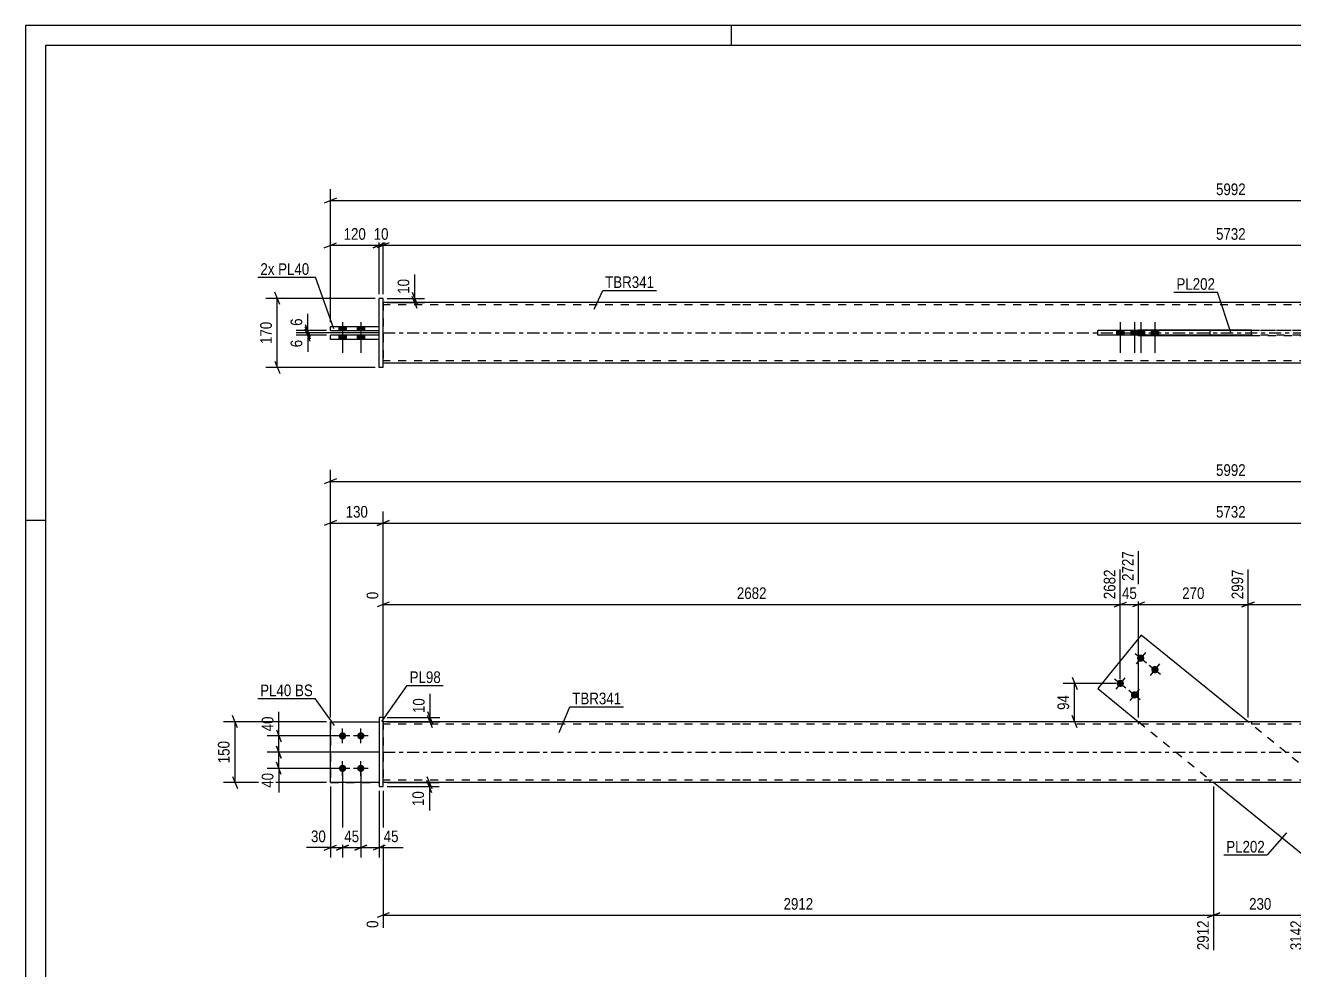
# Model space of a CAD drawing. Header units: millimetres. Extents: x 0 to 594, y 0 to 420.
# Drawn here: x 0 to 312.5, y 187.3 to 420 of the extents above; entities that cross this region are included whole.
import ezdxf

# ---------------------------------------------------------------- set-up
doc = ezdxf.new("R2010")
doc.units = ezdxf.units.MM
doc.linetypes.add('DXK_LINE_DOT2', pattern=[3.9198, 1.9599, -1.9599])
doc.linetypes.add('DXK_LINE_DOT3', pattern=[5.9187, 2.979, -0.9799, 0.9799, -0.9799])
doc.styles.add('Arial Narrow', font='ARIALN.TTF', dxfattribs={"height": 0.2})

# ---------------------------------------------------------------- blocks, each defined once
blk = doc.blocks.new('Unknown-580874268-1129')
at = {"color": 5, "linetype": 'Continuous'}
for p, q in [((594, 420), (0, 420)), ((0, 420), (0, 0)), ((174, 415), (174, 420)), ((589, 415), (5, 415)), ((5, 415), (5, 5)), ((5, 298), (0, 298))]:
    blk.add_line(p, q, dxfattribs=at)
blk = doc.blocks.new('Part-580874268-1928 - 1901')
at = {"color": 2, "linetype": 'Continuous'}
for p, q in [((75.17, 233.42), (75.17, 248.42)), ((75.17, 248.42), (87.17, 248.42)), ((87.17, 233.42), (75.17, 233.42))]:
    blk.add_line(p, q, dxfattribs=at)
at = {"color": 7, "linetype": 'DXK_LINE_DOT2'}
blk.add_line((87.17, 248.42), (87.17, 233.42), dxfattribs=at)
blk = doc.blocks.new('Part-580874268-1912 - 1901')
at = {"color": 2, "linetype": 'Continuous'}
for p, q in [((176.17, 248.42), (88.17, 248.42)), ((417.88, 248.42), (176.27, 248.42)), ((176.17, 233.42), (88.17, 233.42)), ((417.88, 233.42), (176.27, 233.42))]:
    blk.add_line(p, q, dxfattribs=at)
at = {"color": 7, "linetype": 'DXK_LINE_DOT2'}
for p, q in [((88.17, 248.42), (88.17, 233.42)), ((176.17, 247.82), (88.17, 247.82)), ((417.88, 247.82), (176.27, 247.82)), ((274.22, 248.42), (274.22, 247.82)), ((302.16, 248.42), (302.16, 247.82)), ((176.17, 234.02), (88.17, 234.02)), ((417.88, 234.02), (176.27, 234.02)), ((291.99, 233.42), (291.99, 234.02))]:
    blk.add_line(p, q, dxfattribs=at)
at = {"color": 7, "linetype": 'DXK_LINE_DOT3'}
for p, q in [((88.17, 240.92), (176.17, 240.92)), ((176.27, 240.92), (417.88, 240.92))]:
    blk.add_line(p, q, dxfattribs=at)
blk = doc.blocks.new('Part-580874268-1933 - 1901')
at = {"color": 7, "linetype": 'DXK_LINE_DOT2'}
for p, q in [((75.17, 248.42), (75.17, 233.42)), ((75.17, 248.42), (87.17, 248.42)), ((87.17, 248.42), (87.17, 233.42)), ((75.17, 233.42), (87.17, 233.42))]:
    blk.add_line(p, q, dxfattribs=at)
blk = doc.blocks.new('Part-580874268-1938 - 1901')
at = {"color": 2, "linetype": 'Continuous'}
for p, q in [((88.17, 249.42), (87.17, 249.42)), ((87.17, 249.42), (87.17, 232.42)), ((88.17, 232.42), (88.17, 249.42)), ((87.17, 232.42), (88.17, 232.42))]:
    blk.add_line(p, q, dxfattribs=at)
blk = doc.blocks.new('Part-580874268-1943 - 1901')
at = {"color": 2, "linetype": 'Continuous'}
for p, q in [((274.98, 269.77), (264.27, 256.57)), ((301.32, 248.42), (274.98, 269.77)), ((264.27, 256.57), (274.32, 248.42)), ((319.17, 212.06), (292.83, 233.42)), ((329.88, 225.27), (319.82, 233.42)), ((319.17, 212.06), (329.88, 225.27))]:
    blk.add_line(p, q, dxfattribs=at)
at = {"color": 7, "linetype": 'DXK_LINE_DOT2'}
for p, q in [((274.76, 248.07), (274.32, 248.42)), ((274.32, 248.42), (292.83, 233.42)), ((319.82, 233.42), (301.32, 248.42))]:
    blk.add_line(p, q, dxfattribs=at)
blk = doc.blocks.new('Bolt-580874268-1945 - 1901')
at = {"linetype": 'Continuous'}
for points in [[(78.17, 244.02, -1), (78.17, 245.82, -1)], [(82.67, 244.02, -1), (82.67, 245.82, -1)], [(78.17, 236.02, -1), (78.17, 237.82, -1)], [(82.67, 236.02, -1), (82.67, 237.82, -1)]]:
    blk.add_hatch(color=1, dxfattribs=at).paths.add_polyline_path(points)
at = {"color": 1, "linetype": 'Continuous'}
for p, q in [((79.97, 244.92), (76.37, 244.92)), ((78.17, 243.12), (78.17, 246.72)), ((84.47, 244.92), (80.87, 244.92)), ((82.67, 243.12), (82.67, 246.72)), ((78.17, 235.12), (78.17, 238.72)), ((82.67, 235.12), (82.67, 238.72)), ((79.97, 236.92), (76.37, 236.92)), ((84.47, 236.92), (80.87, 236.92))]:
    blk.add_line(p, q, dxfattribs=at)
blk = doc.blocks.new('Bolt-580874268-1946 - 1901')
at = {"linetype": 'Continuous'}
for points in [[(275.43, 264.77, -1), (274.29, 263.37, -1)], [(278.92, 261.94, -1), (277.79, 260.54, -1)], [(270.39, 258.56, -1), (269.26, 257.16, -1)], [(273.89, 255.72, -1), (272.75, 254.33, -1)]]:
    blk.add_hatch(color=1, dxfattribs=at).paths.add_polyline_path(points)
at = {"color": 1, "linetype": 'Continuous'}
for p, q in [((273.46, 265.21), (276.26, 262.94)), ((276, 265.47), (273.73, 262.68)), ((279.49, 262.64), (277.22, 259.84)), ((276.96, 262.37), (279.76, 260.11)), ((268.43, 258.99), (271.22, 256.73)), ((270.96, 259.26), (268.69, 256.46)), ((274.45, 256.42), (272.19, 253.63)), ((271.92, 256.16), (274.72, 253.89))]:
    blk.add_line(p, q, dxfattribs=at)
blk = doc.blocks.new('Part-580874268-2347 - 2328')
at = {"color": 2, "linetype": 'Continuous'}
for p, q in [((75.17, 342.63), (75.17, 343.63)), ((87.17, 343.63), (75.17, 343.63)), ((87.17, 342.63), (75.17, 342.63))]:
    blk.add_line(p, q, dxfattribs=at)
at = {"color": 7, "linetype": 'DXK_LINE_DOT2'}
blk.add_line((87.17, 342.63), (87.17, 343.63), dxfattribs=at)
blk = doc.blocks.new('Bolt-580874268-2331 - 2328')
at = {"linetype": 'Continuous'}
for points in [[(77.27, 344.83), (79.07, 344.83), (79.07, 345.83), (77.27, 345.83)], [(77.27, 344.83), (79.07, 344.83), (79.07, 345.83), (77.27, 345.83)], [(81.77, 344.83), (83.57, 344.83), (83.57, 345.83), (81.77, 345.83)], [(81.77, 344.83), (83.57, 344.83), (83.57, 345.83), (81.77, 345.83)], [(77.27, 342.63), (79.07, 342.63), (79.07, 343.63), (77.27, 343.63)], [(77.27, 342.63), (79.07, 342.63), (79.07, 343.63), (77.27, 343.63)], [(81.77, 342.63), (83.57, 342.63), (83.57, 343.63), (81.77, 343.63)], [(81.77, 342.63), (83.57, 342.63), (83.57, 343.63), (81.77, 343.63)]]:
    blk.add_hatch(color=1, dxfattribs=at).paths.add_polyline_path(points)
at = {"color": 1, "linetype": 'Continuous'}
for p, q in [((77.27, 345.83), (77.27, 344.83)), ((77.27, 345.83), (77.27, 344.83)), ((78.17, 346.83), (78.17, 339.33)), ((78.17, 346.83), (78.17, 339.33)), ((79.07, 345.83), (79.07, 344.83)), ((79.07, 345.83), (79.07, 344.83)), ((81.77, 345.83), (81.77, 344.83)), ((81.77, 345.83), (81.77, 344.83)), ((82.67, 346.83), (82.67, 339.33)), ((82.67, 346.83), (82.67, 339.33)), ((83.57, 345.83), (83.57, 344.83)), ((83.57, 345.83), (83.57, 344.83)), ((77.27, 343.63), (77.27, 342.63)), ((77.27, 343.63), (77.27, 342.63)), ((79.07, 343.63), (79.07, 342.63)), ((79.07, 343.63), (79.07, 342.63)), ((81.77, 343.63), (81.77, 342.63)), ((81.77, 343.63), (81.77, 342.63)), ((83.57, 343.63), (83.57, 342.63)), ((83.57, 343.63), (83.57, 342.63))]:
    blk.add_line(p, q, dxfattribs=at)
blk = doc.blocks.new('Part-580874268-2336 - 2328')
at = {"color": 2, "linetype": 'Continuous'}
for p, q in [((264.27, 343.63), (264.27, 344.83)), ((302.16, 344.83), (264.27, 344.83)), ((274.98, 343.63), (274.98, 344.83)), ((302.16, 343.63), (264.27, 343.63))]:
    blk.add_line(p, q, dxfattribs=at)
at = {"color": 7, "linetype": 'DXK_LINE_DOT2'}
for p, q in [((329.88, 344.83), (302.16, 344.83)), ((319.17, 343.63), (319.17, 344.83)), ((329.88, 343.63), (329.88, 344.83)), ((329.88, 343.63), (302.16, 343.63))]:
    blk.add_line(p, q, dxfattribs=at)
blk = doc.blocks.new('Part-580874268-2337 - 2328')
at = {"color": 2, "linetype": 'Continuous'}
for p, q in [((88.17, 352.73), (87.17, 352.73)), ((87.17, 335.73), (87.17, 352.73)), ((88.17, 335.73), (88.17, 352.73)), ((88.17, 335.73), (87.17, 335.73))]:
    blk.add_line(p, q, dxfattribs=at)
blk = doc.blocks.new('Part-580874268-2342 - 2328')
at = {"color": 2, "linetype": 'Continuous'}
for p, q in [((75.17, 344.83), (75.17, 345.83)), ((75.17, 345.83), (87.17, 345.83)), ((75.17, 344.83), (87.17, 344.83))]:
    blk.add_line(p, q, dxfattribs=at)
at = {"color": 7, "linetype": 'DXK_LINE_DOT2'}
blk.add_line((87.17, 344.83), (87.17, 345.83), dxfattribs=at)
blk = doc.blocks.new('Part-580874268-2367 - 2328')
at = {"color": 2, "linetype": 'Continuous'}
for p, q in [((176.17, 351.73), (88.17, 351.73)), ((417.88, 351.73), (176.27, 351.73)), ((302.16, 344.93), (274.22, 344.93)), ((274.22, 344.83), (274.22, 344.93)), ((291.99, 344.83), (291.99, 344.93)), ((302.16, 343.53), (302.16, 344.93)), ((274.22, 343.63), (274.22, 343.53)), ((302.16, 343.53), (274.22, 343.53)), ((291.99, 343.63), (291.99, 343.53)), ((176.17, 336.73), (88.17, 336.73)), ((417.88, 336.73), (176.27, 336.73))]:
    blk.add_line(p, q, dxfattribs=at)
at = {"color": 7, "linetype": 'DXK_LINE_DOT2'}
for p, q in [((88.17, 351.73), (88.17, 336.73)), ((176.17, 351.13), (88.17, 351.13)), ((417.88, 351.13), (176.27, 351.13)), ((274.22, 343.53), (274.22, 344.83)), ((291.99, 343.53), (291.99, 344.83)), ((302.16, 344.93), (319.92, 344.93)), ((319.92, 343.53), (302.16, 343.53)), ((176.17, 337.33), (88.17, 337.33)), ((417.88, 337.33), (176.27, 337.33))]:
    blk.add_line(p, q, dxfattribs=at)
at = {"color": 7, "linetype": 'DXK_LINE_DOT3'}
for p, q in [((88.17, 344.23), (176.17, 344.23)), ((176.27, 344.23), (417.88, 344.23))]:
    blk.add_line(p, q, dxfattribs=at)
blk = doc.blocks.new('Bolt-580874268-2373 - 2328')
at = {"linetype": 'Continuous'}
for points in [[(270.72, 344.83), (268.92, 344.83), (268.92, 343.63), (270.72, 343.63)], [(274.22, 344.83), (272.42, 344.83), (272.42, 343.63), (274.22, 343.63)], [(275.76, 344.83), (273.96, 344.83), (273.96, 343.63), (275.76, 343.63)], [(279.26, 344.83), (277.46, 344.83), (277.46, 343.63), (279.26, 343.63)]]:
    blk.add_hatch(color=1, dxfattribs=at).paths.add_polyline_path(points)
at = {"color": 1, "linetype": 'Continuous'}
for p, q in [((268.92, 344.83), (268.92, 343.63)), ((269.82, 346.83), (269.82, 339.33)), ((270.72, 344.83), (270.72, 343.63)), ((272.42, 344.83), (272.42, 343.63)), ((273.32, 346.83), (273.32, 339.33)), ((273.96, 344.83), (273.96, 343.63)), ((274.22, 344.83), (274.22, 343.63)), ((274.86, 346.83), (274.86, 339.33)), ((275.76, 344.83), (275.76, 343.63)), ((277.46, 344.83), (277.46, 343.63)), ((278.36, 346.83), (278.36, 339.33)), ((279.26, 344.83), (279.26, 343.63))]:
    blk.add_line(p, q, dxfattribs=at)
blk = doc.blocks.new('StraightDimension-580874268-2155 - 1901')
at = {"color": 7, "linetype": 'Continuous'}
for p, q in [((292.83, 232.42), (292.83, 192.13)), ((315.79, 219.59), (315.79, 192.13)), ((294.33, 201.34), (291.33, 200.14)), ((292.83, 200.74), (315.79, 200.74)), ((314.29, 200.14), (317.29, 201.34))]:
    blk.add_line(p, q, dxfattribs=at)
at = {"color": 0}
blk.add_wipeout([(307.65, 201.49), (307.65, 205.69), (300.97, 205.69), (300.97, 201.49)], dxfattribs=at)
at = {"color": 0, "linetype": 'Continuous'}
blk.add_wipeout([(315.19, 200.04), (310.99, 200.04), (310.99, 191.53), (315.19, 191.53)], dxfattribs=at)
at = {"color": 3, "style": 'Arial Narrow'}
blk.add_text('230', height=2.863, dxfattribs=at).set_placement((301.57, 202.09))
at = {"color": 3, "linetype": 'Continuous', "style": 'Arial Narrow'}
blk.add_text('3142', height=2.863, rotation=90.0002, dxfattribs=at).set_placement((314.59, 192.13))
blk = doc.blocks.new('StraightDimension-580874268-4121 - 1901')
at = {"color": 7, "linetype": 'Continuous'}
for p, q in [((88.17, 250.42), (88.17, 300.21)), ((89.67, 297.96), (86.67, 296.76)), ((88.17, 297.36), (505.98, 297.36))]:
    blk.add_line(p, q, dxfattribs=at)
at = {"color": 0}
blk.add_wipeout([(301.33, 298.11), (301.33, 302.31), (292.82, 302.31), (292.82, 298.11)], dxfattribs=at)
at = {"color": 3, "style": 'Arial Narrow'}
blk.add_text('5732', height=2.863, dxfattribs=at).set_placement((293.42, 298.71))
blk = doc.blocks.new('StraightDimension-580874268-2125 - 1901')
at = {"color": 7, "linetype": 'Continuous'}
for p, q in [((99.13, 250.92), (100.33, 247.92)), ((89.17, 249.42), (102.13, 249.42)), ((89.17, 248.42), (102.13, 248.42)), ((100.33, 246.92), (99.13, 249.92)), ((99.73, 248.42), (99.73, 249.42))]:
    blk.add_line(p, q, dxfattribs=at)
at = {"color": 0}
blk.add_wipeout([(98.98, 254.8), (94.78, 254.8), (94.78, 249.94), (98.98, 249.94)], dxfattribs=at)
at = {"color": 7, "linetype": 'Continuous'}
blk.add_line((99.73, 249.42), (99.73, 255.32), dxfattribs=at)
blk.add_line((99.73, 249.42), (99.73, 255.32), dxfattribs=at)
at = {"color": 3, "style": 'Arial Narrow'}
blk.add_text('10', height=2.863, rotation=90.0002, dxfattribs=at).set_placement((98.38, 250.54))
blk = doc.blocks.new('StraightDimension-580874268-2235 - 1901')
at = {"color": 7, "linetype": 'Continuous'}
for p, q in [((274.32, 249.42), (274.32, 290.42)), ((301.32, 249.42), (301.32, 285.92)), ((275.82, 277.91), (272.82, 276.71)), ((274.32, 277.31), (301.32, 277.31)), ((299.82, 276.71), (302.82, 277.91))]:
    blk.add_line(p, q, dxfattribs=at)
at = {"color": 0, "linetype": 'Continuous'}
blk.add_wipeout([(300.72, 286.52), (296.52, 286.52), (296.52, 278.01), (300.72, 278.01)], dxfattribs=at)
at = {"color": 0}
blk.add_wipeout([(291.16, 278.06), (291.16, 282.26), (284.48, 282.26), (284.48, 278.06)], dxfattribs=at)
at = {"color": 3, "linetype": 'Continuous', "style": 'Arial Narrow'}
blk.add_text('2997', height=2.863, rotation=90.0002, dxfattribs=at).set_placement((300.12, 278.61))
at = {"color": 3, "style": 'Arial Narrow'}
blk.add_text('270', height=2.863, dxfattribs=at).set_placement((285.08, 278.66))
blk = doc.blocks.new('StraightDimension-580874268-4122 - 1901')
at = {"color": 7, "linetype": 'Continuous'}
for p, q in [((75.17, 249.42), (75.17, 300.21)), ((88.17, 250.42), (88.17, 300.21)), ((76.67, 297.96), (73.67, 296.76)), ((75.17, 297.36), (88.17, 297.36)), ((86.67, 296.76), (89.67, 297.96))]:
    blk.add_line(p, q, dxfattribs=at)
at = {"color": 0}
blk.add_wipeout([(85.01, 298.11), (85.01, 302.31), (78.33, 302.31), (78.33, 298.11)], dxfattribs=at)
at = {"color": 3, "style": 'Arial Narrow'}
blk.add_text('130', height=2.863, dxfattribs=at).set_placement((78.93, 298.71))
blk = doc.blocks.new('StraightDimension-580874268-2098 - 1901')
at = {"color": 7, "linetype": 'Continuous'}
for p, q in [((77.17, 244.92), (59.62, 244.92)), ((61.87, 246.42), (63.07, 243.42)), ((62.47, 240.92), (62.47, 244.92)), ((87.17, 240.92), (59.62, 240.92)), ((63.07, 239.42), (61.87, 242.42))]:
    blk.add_line(p, q, dxfattribs=at)
at = {"color": 0}
blk.add_wipeout([(61.72, 250.3), (57.52, 250.3), (57.52, 245.44), (61.72, 245.44)], dxfattribs=at)
at = {"color": 7, "linetype": 'Continuous'}
blk.add_line((62.47, 244.92), (62.47, 250.82), dxfattribs=at)
blk.add_line((62.47, 244.92), (62.47, 250.82), dxfattribs=at)
at = {"color": 3, "style": 'Arial Narrow'}
blk.add_text('40', height=2.863, rotation=90.0002, dxfattribs=at).set_placement((61.12, 246.04))
blk = doc.blocks.new('StraightDimension-580874268-1996 - 1901')
at = {"color": 7, "linetype": 'Continuous'}
for p, q in [((268.82, 257.86), (255.71, 257.86)), ((257.96, 259.36), (259.16, 256.36)), ((258.56, 248.44), (258.56, 257.86)), ((192.95, 248.44), (260.96, 248.44)), ((259.16, 246.94), (257.96, 249.94))]:
    blk.add_line(p, q, dxfattribs=at)
at = {"color": 0}
blk.add_wipeout([(257.81, 255.58), (253.61, 255.58), (253.61, 250.72), (257.81, 250.72)], dxfattribs=at)
at = {"color": 3, "style": 'Arial Narrow'}
blk.add_text('94', height=2.863, rotation=90.0002, dxfattribs=at).set_placement((257.21, 251.32))
blk = doc.blocks.new('StraightDimension-580874268-2041 - 1901')
at = {"color": 7, "linetype": 'Continuous'}
for p, q in [((74.17, 248.42), (48.82, 248.42)), ((52.27, 246.92), (51.07, 249.92)), ((51.67, 233.42), (51.67, 248.42)), ((51.07, 234.92), (52.27, 231.92)), ((74.17, 233.42), (48.82, 233.42))]:
    blk.add_line(p, q, dxfattribs=at)
at = {"color": 0}
blk.add_wipeout([(50.92, 244.26), (46.72, 244.26), (46.72, 237.58), (50.92, 237.58)], dxfattribs=at)
at = {"color": 3, "style": 'Arial Narrow'}
blk.add_text('150', height=2.863, rotation=90.0002, dxfattribs=at).set_placement((50.32, 238.18))
blk = doc.blocks.new('StraightDimension-580874268-2257 - 1901')
at = {"color": 7, "linetype": 'Continuous'}
for p, q in [((274.32, 249.42), (274.32, 290.42)), ((269.82, 258.86), (269.82, 285.92)), ((268.32, 276.71), (271.32, 277.91)), ((269.82, 277.31), (274.32, 277.31)), ((275.82, 277.91), (272.82, 276.71))]:
    blk.add_line(p, q, dxfattribs=at)
at = {"color": 0}
blk.add_wipeout([(274.5, 278.06), (274.5, 282.26), (269.65, 282.26), (269.65, 278.06)], dxfattribs=at)
at = {"color": 0, "linetype": 'Continuous'}
blk.add_wipeout([(273.72, 291.02), (269.52, 291.02), (269.52, 282.51), (273.72, 282.51)], dxfattribs=at)
at = {"color": 3, "linetype": 'Continuous', "style": 'Arial Narrow'}
blk.add_text('2727', height=2.863, rotation=90.0002, dxfattribs=at).set_placement((273.12, 283.11))
at = {"color": 3, "style": 'Arial Narrow'}
blk.add_text('45', height=2.863, dxfattribs=at).set_placement((270.25, 278.66))
blk = doc.blocks.new('StraightDimension-580874268-2111 - 1901')
at = {"color": 7, "linetype": 'Continuous'}
for p, q in [((87.17, 240.92), (59.62, 240.92)), ((61.87, 242.42), (63.07, 239.42)), ((62.47, 236.92), (62.47, 240.92)), ((63.07, 235.42), (61.87, 238.42)), ((77.17, 236.92), (59.62, 236.92))]:
    blk.add_line(p, q, dxfattribs=at)
at = {"color": 0}
blk.add_wipeout([(61.72, 236.39), (57.52, 236.39), (57.52, 231.54), (61.72, 231.54)], dxfattribs=at)
at = {"color": 7, "linetype": 'Continuous'}
blk.add_line((62.47, 236.92), (62.47, 231.01), dxfattribs=at)
blk.add_line((62.47, 236.92), (62.47, 231.01), dxfattribs=at)
at = {"color": 3, "style": 'Arial Narrow'}
blk.add_text('40', height=2.863, rotation=90.0002, dxfattribs=at).set_placement((61.12, 232.14))
blk = doc.blocks.new('StraightDimension-580874268-2134 - 1901')
at = {"color": 7, "linetype": 'Continuous'}
for p, q in [((98.97, 234.92), (100.17, 231.92)), ((89.17, 233.42), (101.97, 233.42)), ((89.17, 232.42), (101.97, 232.42)), ((100.17, 230.92), (98.97, 233.92)), ((99.57, 232.42), (99.57, 233.42))]:
    blk.add_line(p, q, dxfattribs=at)
at = {"color": 0}
blk.add_wipeout([(98.82, 231.89), (94.62, 231.89), (94.62, 227.04), (98.82, 227.04)], dxfattribs=at)
at = {"color": 7, "linetype": 'Continuous'}
blk.add_line((99.57, 232.42), (99.57, 226.51), dxfattribs=at)
blk.add_line((99.57, 232.42), (99.57, 226.51), dxfattribs=at)
at = {"color": 3, "style": 'Arial Narrow'}
blk.add_text('10', height=2.863, rotation=90.0002, dxfattribs=at).set_placement((98.22, 227.64))
blk = doc.blocks.new('StraightDimension-580874268-2143 - 1901')
at = {"color": 7, "linetype": 'Continuous'}
for p, q in [((88.17, 231.42), (88.17, 197.61)), ((292.83, 232.42), (292.83, 192.13)), ((89.67, 201.34), (86.67, 200.14)), ((88.17, 200.74), (292.83, 200.74)), ((291.33, 200.14), (294.33, 201.34))]:
    blk.add_line(p, q, dxfattribs=at)
at = {"color": 0}
blk.add_wipeout([(194.76, 201.49), (194.76, 205.69), (186.24, 205.69), (186.24, 201.49)], dxfattribs=at)
at = {"color": 0, "linetype": 'Continuous'}
for points in [[(87.57, 200.04), (83.37, 200.04), (83.37, 197.01), (87.57, 197.01)], [(292.23, 200.04), (288.03, 200.04), (288.03, 191.53), (292.23, 191.53)]]:
    blk.add_wipeout(points, dxfattribs=at)
at = {"color": 3, "style": 'Arial Narrow'}
blk.add_text('2912', height=2.863, dxfattribs=at).set_placement((186.84, 202.09))
at = {"color": 3, "linetype": 'Continuous', "style": 'Arial Narrow'}
for s, height, p in [('0', 2.86, (86.97, 197.61)), ('2912', 2.863, (291.63, 192.13))]:
    blk.add_text(s, height=height, rotation=90.0002, dxfattribs=at).set_placement(p)
blk = doc.blocks.new('StraightDimension-580874268-2196 - 1901')
at = {"color": 7, "linetype": 'Continuous'}
for p, q in [((78.17, 235.92), (78.17, 214.99)), ((75.17, 232.42), (75.17, 214.99)), ((73.67, 216.79), (76.67, 217.99)), ((75.17, 217.39), (78.17, 217.39)), ((79.67, 217.99), (76.67, 216.79))]:
    blk.add_line(p, q, dxfattribs=at)
at = {"color": 0}
blk.add_wipeout([(74.65, 218.14), (74.65, 222.34), (69.79, 222.34), (69.79, 218.14)], dxfattribs=at)
at = {"color": 7, "linetype": 'Continuous'}
blk.add_line((75.17, 217.39), (69.26, 217.39), dxfattribs=at)
blk.add_line((75.17, 217.39), (69.26, 217.39), dxfattribs=at)
at = {"color": 3, "style": 'Arial Narrow'}
blk.add_text('30', height=2.863, dxfattribs=at).set_placement((70.39, 218.74))
blk = doc.blocks.new('StraightDimension-580874268-2206 - 1901')
at = {"color": 7, "linetype": 'Continuous'}
for p, q in [((78.17, 235.92), (78.17, 214.99)), ((82.67, 235.92), (82.67, 214.99)), ((76.67, 216.79), (79.67, 217.99)), ((78.17, 217.39), (82.67, 217.39)), ((84.17, 217.99), (81.17, 216.79))]:
    blk.add_line(p, q, dxfattribs=at)
at = {"color": 0}
blk.add_wipeout([(82.85, 218.14), (82.85, 222.34), (77.99, 222.34), (77.99, 218.14)], dxfattribs=at)
at = {"color": 3, "style": 'Arial Narrow'}
blk.add_text('45', height=2.863, dxfattribs=at).set_placement((78.59, 218.74))
blk = doc.blocks.new('StraightDimension-580874268-2213 - 1901')
at = {"color": 7, "linetype": 'Continuous'}
for p, q in [((82.67, 235.92), (82.67, 214.99)), ((87.17, 231.42), (87.17, 214.99)), ((81.17, 216.79), (84.17, 217.99)), ((82.67, 217.39), (87.17, 217.39)), ((88.67, 217.99), (85.67, 216.79))]:
    blk.add_line(p, q, dxfattribs=at)
at = {"color": 0}
blk.add_wipeout([(92.55, 218.14), (92.55, 222.34), (87.7, 222.34), (87.7, 218.14)], dxfattribs=at)
at = {"color": 7, "linetype": 'Continuous'}
blk.add_line((87.17, 217.39), (93.08, 217.39), dxfattribs=at)
blk.add_line((87.17, 217.39), (93.08, 217.39), dxfattribs=at)
at = {"color": 3, "style": 'Arial Narrow'}
blk.add_text('45', height=2.863, dxfattribs=at).set_placement((88.3, 218.74))
blk = doc.blocks.new('StraightDimension-580874268-2221 - 1901')
at = {"color": 7, "linetype": 'Continuous'}
for p, q in [((301.32, 249.42), (301.32, 285.92)), ((505.98, 250.42), (505.98, 285.92)), ((302.82, 277.91), (299.82, 276.71)), ((301.32, 277.31), (505.98, 277.31)), ((504.48, 276.71), (507.48, 277.91))]:
    blk.add_line(p, q, dxfattribs=at)
at = {"color": 0, "linetype": 'Continuous'}
blk.add_wipeout([(505.38, 286.52), (501.18, 286.52), (501.18, 278.01), (505.38, 278.01)], dxfattribs=at)
at = {"color": 0}
blk.add_wipeout([(407.9, 278.06), (407.9, 282.26), (399.39, 282.26), (399.39, 278.06)], dxfattribs=at)
at = {"color": 3, "linetype": 'Continuous', "style": 'Arial Narrow'}
blk.add_text('5732', height=2.863, rotation=90.0002, dxfattribs=at).set_placement((504.78, 278.61))
at = {"color": 3, "style": 'Arial Narrow'}
blk.add_text('2735', height=2.863, dxfattribs=at).set_placement((399.99, 278.66))
blk = doc.blocks.new('StraightDimension-580874268-2273 - 1901')
at = {"color": 7, "linetype": 'Continuous'}
for p, q in [((269.82, 258.86), (269.82, 285.92)), ((88.17, 249.42), (88.17, 280.44)), ((89.67, 277.91), (86.67, 276.71)), ((88.17, 277.31), (269.82, 277.31)), ((268.32, 276.71), (271.32, 277.91))]:
    blk.add_line(p, q, dxfattribs=at)
at = {"color": 0, "linetype": 'Continuous'}
for points in [[(269.22, 286.52), (265.02, 286.52), (265.02, 278.01), (269.22, 278.01)], [(87.57, 281.04), (83.37, 281.04), (83.37, 278.01), (87.57, 278.01)]]:
    blk.add_wipeout(points, dxfattribs=at)
at = {"color": 0}
blk.add_wipeout([(183.25, 278.06), (183.25, 282.26), (174.74, 282.26), (174.74, 278.06)], dxfattribs=at)
at = {"color": 3, "linetype": 'Continuous', "style": 'Arial Narrow'}
for s, height, p in [('2682', 2.863, (268.62, 278.61)), ('0', 2.86, (86.97, 278.61))]:
    blk.add_text(s, height=height, rotation=90.0002, dxfattribs=at).set_placement(p)
at = {"color": 3, "style": 'Arial Narrow'}
blk.add_text('2682', height=2.863, dxfattribs=at).set_placement((175.34, 278.66))
blk = doc.blocks.new('StraightDimension-580874268-2284 - 1901')
at = {"color": 7, "linetype": 'Continuous'}
for p, q in [((75.17, 249.42), (75.17, 310.49)), ((76.67, 308.24), (73.67, 307.04)), ((75.17, 307.64), (518.98, 307.64))]:
    blk.add_line(p, q, dxfattribs=at)
at = {"color": 0}
blk.add_wipeout([(301.33, 308.39), (301.33, 312.59), (292.82, 312.59), (292.82, 308.39)], dxfattribs=at)
at = {"color": 3, "style": 'Arial Narrow'}
blk.add_text('5992', height=2.863, dxfattribs=at).set_placement((293.42, 308.99))
blk = doc.blocks.new('StraightDimension-580874268-2483 - 2328')
at = {"color": 7, "linetype": 'Continuous'}
for p, q in [((73.67, 365.22), (76.67, 366.42)), ((75.17, 346.83), (75.17, 368.67)), ((75.17, 365.82), (87.17, 365.82)), ((88.67, 366.42), (85.67, 365.22)), ((87.17, 353.73), (87.17, 368.67))]:
    blk.add_line(p, q, dxfattribs=at)
at = {"color": 0}
blk.add_wipeout([(84.51, 366.57), (84.51, 370.77), (77.83, 370.77), (77.83, 366.57)], dxfattribs=at)
at = {"color": 3, "style": 'Arial Narrow'}
blk.add_text('120', height=2.863, dxfattribs=at).set_placement((78.43, 367.17))
blk = doc.blocks.new('StraightDimension-580874268-2524 - 2328')
at = {"color": 7, "linetype": 'Continuous'}
for p, q in [((62.68, 351.23), (61.48, 354.23)), ((86.17, 352.73), (59.23, 352.73)), ((62.08, 335.73), (62.08, 352.73)), ((86.17, 335.73), (59.23, 335.73)), ((61.48, 337.23), (62.68, 334.23))]:
    blk.add_line(p, q, dxfattribs=at)
at = {"color": 0}
blk.add_wipeout([(61.33, 347.57), (57.13, 347.57), (57.13, 340.89), (61.33, 340.89)], dxfattribs=at)
at = {"color": 3, "style": 'Arial Narrow'}
blk.add_text('170', height=2.863, rotation=90.0002, dxfattribs=at).set_placement((60.73, 341.49))
blk = doc.blocks.new('StraightDimension-580874268-2406 - 2328')
at = {"color": 7, "linetype": 'Continuous'}
for p, q in [((87.17, 344.23), (66.73, 344.23)), ((68.98, 345.73), (70.18, 342.73)), ((70.18, 342.13), (68.98, 345.13)), ((69.58, 343.63), (69.58, 344.23)), ((74.17, 343.63), (66.73, 343.63))]:
    blk.add_line(p, q, dxfattribs=at)
at = {"color": 0}
blk.add_wipeout([(68.83, 343.11), (64.63, 343.11), (64.63, 340.08), (68.83, 340.08)], dxfattribs=at)
at = {"color": 7, "linetype": 'Continuous'}
blk.add_line((69.58, 343.63), (69.58, 339.55), dxfattribs=at)
blk.add_line((69.58, 343.63), (69.58, 339.55), dxfattribs=at)
at = {"color": 3, "style": 'Arial Narrow'}
blk.add_text('6', height=2.86, rotation=90.0002, dxfattribs=at).set_placement((68.23, 340.68))
blk = doc.blocks.new('StraightDimension-580874268-2379 - 2328')
at = {"color": 7, "linetype": 'Continuous'}
for p, q in [((95.35, 354.23), (96.55, 351.23)), ((96.55, 350.23), (95.35, 353.23)), ((89.17, 352.73), (98.35, 352.73)), ((89.17, 351.73), (98.35, 351.73)), ((95.95, 351.73), (95.95, 352.73))]:
    blk.add_line(p, q, dxfattribs=at)
at = {"color": 0}
blk.add_wipeout([(95.2, 358.11), (91, 358.11), (91, 353.26), (95.2, 353.26)], dxfattribs=at)
at = {"color": 7, "linetype": 'Continuous'}
blk.add_line((95.95, 352.73), (95.95, 358.64), dxfattribs=at)
blk.add_line((95.95, 352.73), (95.95, 358.64), dxfattribs=at)
at = {"color": 3, "style": 'Arial Narrow'}
blk.add_text('10', height=2.863, rotation=90.0002, dxfattribs=at).set_placement((94.6, 353.86))
blk = doc.blocks.new('StraightDimension-580874268-2390 - 2328')
at = {"color": 7, "linetype": 'Continuous'}
for p, q in [((74.17, 344.83), (66.73, 344.83)), ((87.17, 344.23), (66.73, 344.23)), ((68.98, 346.33), (70.18, 343.33)), ((70.18, 342.73), (68.98, 345.73)), ((69.58, 344.23), (69.58, 344.83))]:
    blk.add_line(p, q, dxfattribs=at)
at = {"color": 0}
blk.add_wipeout([(68.83, 348.38), (64.63, 348.38), (64.63, 345.36), (68.83, 345.36)], dxfattribs=at)
at = {"color": 7, "linetype": 'Continuous'}
blk.add_line((69.58, 344.83), (69.58, 348.91), dxfattribs=at)
blk.add_line((69.58, 344.83), (69.58, 348.91), dxfattribs=at)
at = {"color": 3, "style": 'Arial Narrow'}
blk.add_text('6', height=2.86, rotation=90.0002, dxfattribs=at).set_placement((68.23, 345.96))
blk = doc.blocks.new('StraightDimension-580874268-2473 - 2328')
at = {"color": 7, "linetype": 'Continuous'}
for p, q in [((89.67, 366.42), (86.67, 365.22)), ((88.17, 353.73), (88.17, 368.67)), ((88.17, 365.82), (505.98, 365.82))]:
    blk.add_line(p, q, dxfattribs=at)
at = {"color": 0}
blk.add_wipeout([(301.33, 366.57), (301.33, 370.77), (292.82, 370.77), (292.82, 366.57)], dxfattribs=at)
at = {"color": 3, "style": 'Arial Narrow'}
blk.add_text('5732', height=2.863, dxfattribs=at).set_placement((293.42, 367.17))
blk = doc.blocks.new('StraightDimension-580874268-2493 - 2328')
at = {"color": 7, "linetype": 'Continuous'}
for p, q in [((85.67, 365.22), (88.67, 366.42)), ((89.67, 366.42), (86.67, 365.22)), ((87.17, 353.73), (87.17, 368.67)), ((87.17, 365.82), (88.17, 365.82)), ((88.17, 353.73), (88.17, 368.67))]:
    blk.add_line(p, q, dxfattribs=at)
at = {"color": 0}
blk.add_wipeout([(90.1, 366.57), (90.1, 370.77), (85.24, 370.77), (85.24, 366.57)], dxfattribs=at)
at = {"color": 3, "style": 'Arial Narrow'}
blk.add_text('10', height=2.863, dxfattribs=at).set_placement((85.84, 367.17))
blk = doc.blocks.new('StraightDimension-580874268-2504 - 2328')
at = {"color": 7, "linetype": 'Continuous'}
for p, q in [((75.17, 346.83), (75.17, 379.68)), ((76.67, 377.43), (73.67, 376.23)), ((75.17, 376.83), (518.98, 376.83))]:
    blk.add_line(p, q, dxfattribs=at)
at = {"color": 0}
blk.add_wipeout([(301.33, 377.58), (301.33, 381.78), (292.82, 381.78), (292.82, 377.58)], dxfattribs=at)
at = {"color": 3, "style": 'Arial Narrow'}
blk.add_text('5992', height=2.863, dxfattribs=at).set_placement((293.42, 378.18))
blk = doc.blocks.new('Mark-580874268-1908 - 1901')
at = {"color": 0}
blk.add_wipeout([(146.83, 252.71), (146.83, 255.71), (134.78, 255.71), (134.78, 252.71)], dxfattribs=at)
blk.add_wipeout([(146.83, 252.71), (146.83, 255.71), (134.78, 255.71), (134.78, 252.71)], dxfattribs=at)
at = {"color": 30, "linetype": 'Continuous'}
for p, q in [((131.57, 245.76), (134.18, 252.11)), ((134.18, 252.11), (147.43, 252.11))]:
    blk.add_line(p, q, dxfattribs=at)
at = {"color": 3, "style": 'Arial Narrow'}
blk.add_text('TBR341', height=2.863, dxfattribs=at).set_placement((134.78, 252.71))
blk = doc.blocks.new('Mark-580874268-1934 - 1901')
at = {"color": 0}
blk.add_wipeout([(102.37, 257.96), (102.37, 260.96), (94.7, 260.96), (94.7, 257.96)], dxfattribs=at)
blk.add_wipeout([(102.37, 257.96), (102.37, 260.96), (94.7, 260.96), (94.7, 257.96)], dxfattribs=at)
at = {"color": 30, "linetype": 'Continuous'}
for p, q in [((87.81, 248.5), (94.1, 257.36)), ((94.1, 257.36), (102.97, 257.36))]:
    blk.add_line(p, q, dxfattribs=at)
at = {"color": 3, "style": 'Arial Narrow'}
blk.add_text('PL98', height=2.863, dxfattribs=at).set_placement((94.7, 257.96))
blk = doc.blocks.new('Mark-580874268-1939 - 1901')
at = {"color": 0}
blk.add_wipeout([(305.44, 216.18), (305.44, 219.18), (295.94, 219.18), (295.94, 216.18)], dxfattribs=at)
blk.add_wipeout([(305.44, 216.18), (305.44, 219.18), (295.94, 219.18), (295.94, 216.18)], dxfattribs=at)
at = {"color": 30, "linetype": 'Continuous'}
for p in [(310.8, 221.06), (295.34, 215.58)]:
    blk.add_line(p, (306.04, 215.58), dxfattribs=at)
at = {"color": 3, "style": 'Arial Narrow'}
blk.add_text('PL202', height=2.863, dxfattribs=at).set_placement((295.94, 216.18))
blk = doc.blocks.new('MarkSet-580874268-2313 - 1901')
at = {"color": 0}
blk.add_wipeout([(65.55, 254.71), (65.55, 257.71), (57.87, 257.71), (57.87, 254.71)], dxfattribs=at)
blk.add_wipeout([(65.55, 254.71), (65.55, 257.71), (57.87, 257.71), (57.87, 254.71)], dxfattribs=at)
blk.add_wipeout([(70.83, 254.71), (70.83, 257.71), (66.45, 257.71), (66.45, 254.71)], dxfattribs=at)
blk.add_wipeout([(70.83, 254.71), (70.83, 257.71), (66.45, 257.71), (66.45, 254.71)], dxfattribs=at)
at = {"color": 30, "linetype": 'Continuous'}
for p in [(57.27, 254.11), (76.21, 247.48)]:
    blk.add_line(p, (71.43, 254.11), dxfattribs=at)
at = {"color": 3, "style": 'Arial Narrow'}
for s, p in [('PL40', (57.87, 254.71)), ('BS', (66.45, 254.71))]:
    blk.add_text(s, height=2.863, dxfattribs=at).set_placement(p)
blk = doc.blocks.new('Mark-580874268-2332 - 2328')
at = {"color": 0}
blk.add_wipeout([(293.16, 354.84), (293.16, 357.84), (283.66, 357.84), (283.66, 354.84)], dxfattribs=at)
blk.add_wipeout([(293.16, 354.84), (293.16, 357.84), (283.66, 357.84), (283.66, 354.84)], dxfattribs=at)
at = {"color": 30, "linetype": 'Continuous'}
for p in [(283.06, 354.24), (297.14, 344.06)]:
    blk.add_line(p, (293.76, 354.24), dxfattribs=at)
at = {"color": 3, "style": 'Arial Narrow'}
blk.add_text('PL202', height=2.863, dxfattribs=at).set_placement((283.66, 354.84))
blk = doc.blocks.new('Mark-580874268-2363 - 2328')
at = {"color": 0}
blk.add_wipeout([(154.93, 355.3), (154.93, 358.3), (142.88, 358.3), (142.88, 355.3)], dxfattribs=at)
blk.add_wipeout([(154.93, 355.3), (154.93, 358.3), (142.88, 358.3), (142.88, 355.3)], dxfattribs=at)
at = {"color": 30, "linetype": 'Continuous'}
for p, q in [((140.17, 350.04), (142.28, 354.7)), ((142.28, 354.7), (155.53, 354.7))]:
    blk.add_line(p, q, dxfattribs=at)
at = {"color": 3, "style": 'Arial Narrow'}
blk.add_text('TBR341', height=2.863, dxfattribs=at).set_placement((142.88, 355.3))
blk = doc.blocks.new('MarkSet-580874268-2556 - 2328')
at = {"color": 0}
blk.add_wipeout([(61.39, 358.52), (61.39, 361.52), (57.92, 361.52), (57.92, 358.52)], dxfattribs=at)
blk.add_wipeout([(61.39, 358.52), (61.39, 361.52), (57.92, 361.52), (57.92, 358.52)], dxfattribs=at)
blk.add_wipeout([(69.97, 358.52), (69.97, 361.52), (62.29, 361.52), (62.29, 358.52)], dxfattribs=at)
blk.add_wipeout([(69.97, 358.52), (69.97, 361.52), (62.29, 361.52), (62.29, 358.52)], dxfattribs=at)
at = {"color": 30, "linetype": 'Continuous'}
for p in [(57.32, 357.92), (76.02, 345.21)]:
    blk.add_line(p, (71.47, 357.92), dxfattribs=at)
at = {"color": 3, "style": 'Arial Narrow'}
for s, p in [('2x', (57.92, 358.52)), ('PL40', (62.29, 358.52))]:
    blk.add_text(s, height=2.863, dxfattribs=at).set_placement(p)

msp = doc.modelspace()

# ---------------------------------------------------------------- block references
for name in ['Unknown-580874268-1129', 'Part-580874268-2337 - 2328', 'Part-580874268-2367 - 2328', 'Part-580874268-2342 - 2328', 'Bolt-580874268-2331 - 2328', 'Part-580874268-2336 - 2328', 'Bolt-580874268-2373 - 2328', 'Part-580874268-2347 - 2328', 'Part-580874268-1943 - 1901', 'Bolt-580874268-1946 - 1901', 'Part-580874268-1928 - 1901', 'Part-580874268-1933 - 1901', 'Part-580874268-1938 - 1901', 'Part-580874268-1912 - 1901', 'Bolt-580874268-1945 - 1901']:
    msp.add_blockref(name, (0, 0))

# ---------------------------------------------------------------- next in the draw order: block references
for name in ['StraightDimension-580874268-2483 - 2328', 'StraightDimension-580874268-4121 - 1901', 'StraightDimension-580874268-2134 - 1901', 'StraightDimension-580874268-2155 - 1901']:
    msp.add_blockref(name, (0, 0))

# ---------------------------------------------------------------- next in the draw order: block references
for name in ['StraightDimension-580874268-2379 - 2328', 'StraightDimension-580874268-2524 - 2328', 'StraightDimension-580874268-2235 - 1901', 'StraightDimension-580874268-1996 - 1901', 'StraightDimension-580874268-2125 - 1901']:
    msp.add_blockref(name, (0, 0))

# ---------------------------------------------------------------- next in the draw order: block references
for name in ['StraightDimension-580874268-2473 - 2328', 'StraightDimension-580874268-2406 - 2328', 'StraightDimension-580874268-4122 - 1901', 'StraightDimension-580874268-2257 - 1901', 'StraightDimension-580874268-2221 - 1901']:
    msp.add_blockref(name, (0, 0))

# ---------------------------------------------------------------- next in the draw order: block references
for name in ['StraightDimension-580874268-2493 - 2328', 'StraightDimension-580874268-2390 - 2328', 'StraightDimension-580874268-2098 - 1901']:
    msp.add_blockref(name, (0, 0))

# ---------------------------------------------------------------- next in the draw order: block references
for name in ['StraightDimension-580874268-2504 - 2328', 'StraightDimension-580874268-2273 - 1901', 'StraightDimension-580874268-2041 - 1901']:
    msp.add_blockref(name, (0, 0))

# ---------------------------------------------------------------- next in the draw order: block references
for name in ['MarkSet-580874268-2556 - 2328', 'Mark-580874268-2363 - 2328', 'Mark-580874268-2332 - 2328', 'StraightDimension-580874268-2284 - 1901', 'StraightDimension-580874268-2111 - 1901']:
    msp.add_blockref(name, (0, 0))

# ---------------------------------------------------------------- next in the draw order: block references
for name in ['Mark-580874268-1934 - 1901', 'MarkSet-580874268-2313 - 1901', 'Mark-580874268-1908 - 1901', 'StraightDimension-580874268-2196 - 1901', 'StraightDimension-580874268-2143 - 1901']:
    msp.add_blockref(name, (0, 0))

# ---------------------------------------------------------------- next in the draw order: block references
for name in ['StraightDimension-580874268-2206 - 1901', 'Mark-580874268-1939 - 1901']:
    msp.add_blockref(name, (0, 0))

# ---------------------------------------------------------------- next in the draw order: block references
msp.add_blockref('StraightDimension-580874268-2213 - 1901', (0, 0))

doc.saveas('drawing.dxf')
